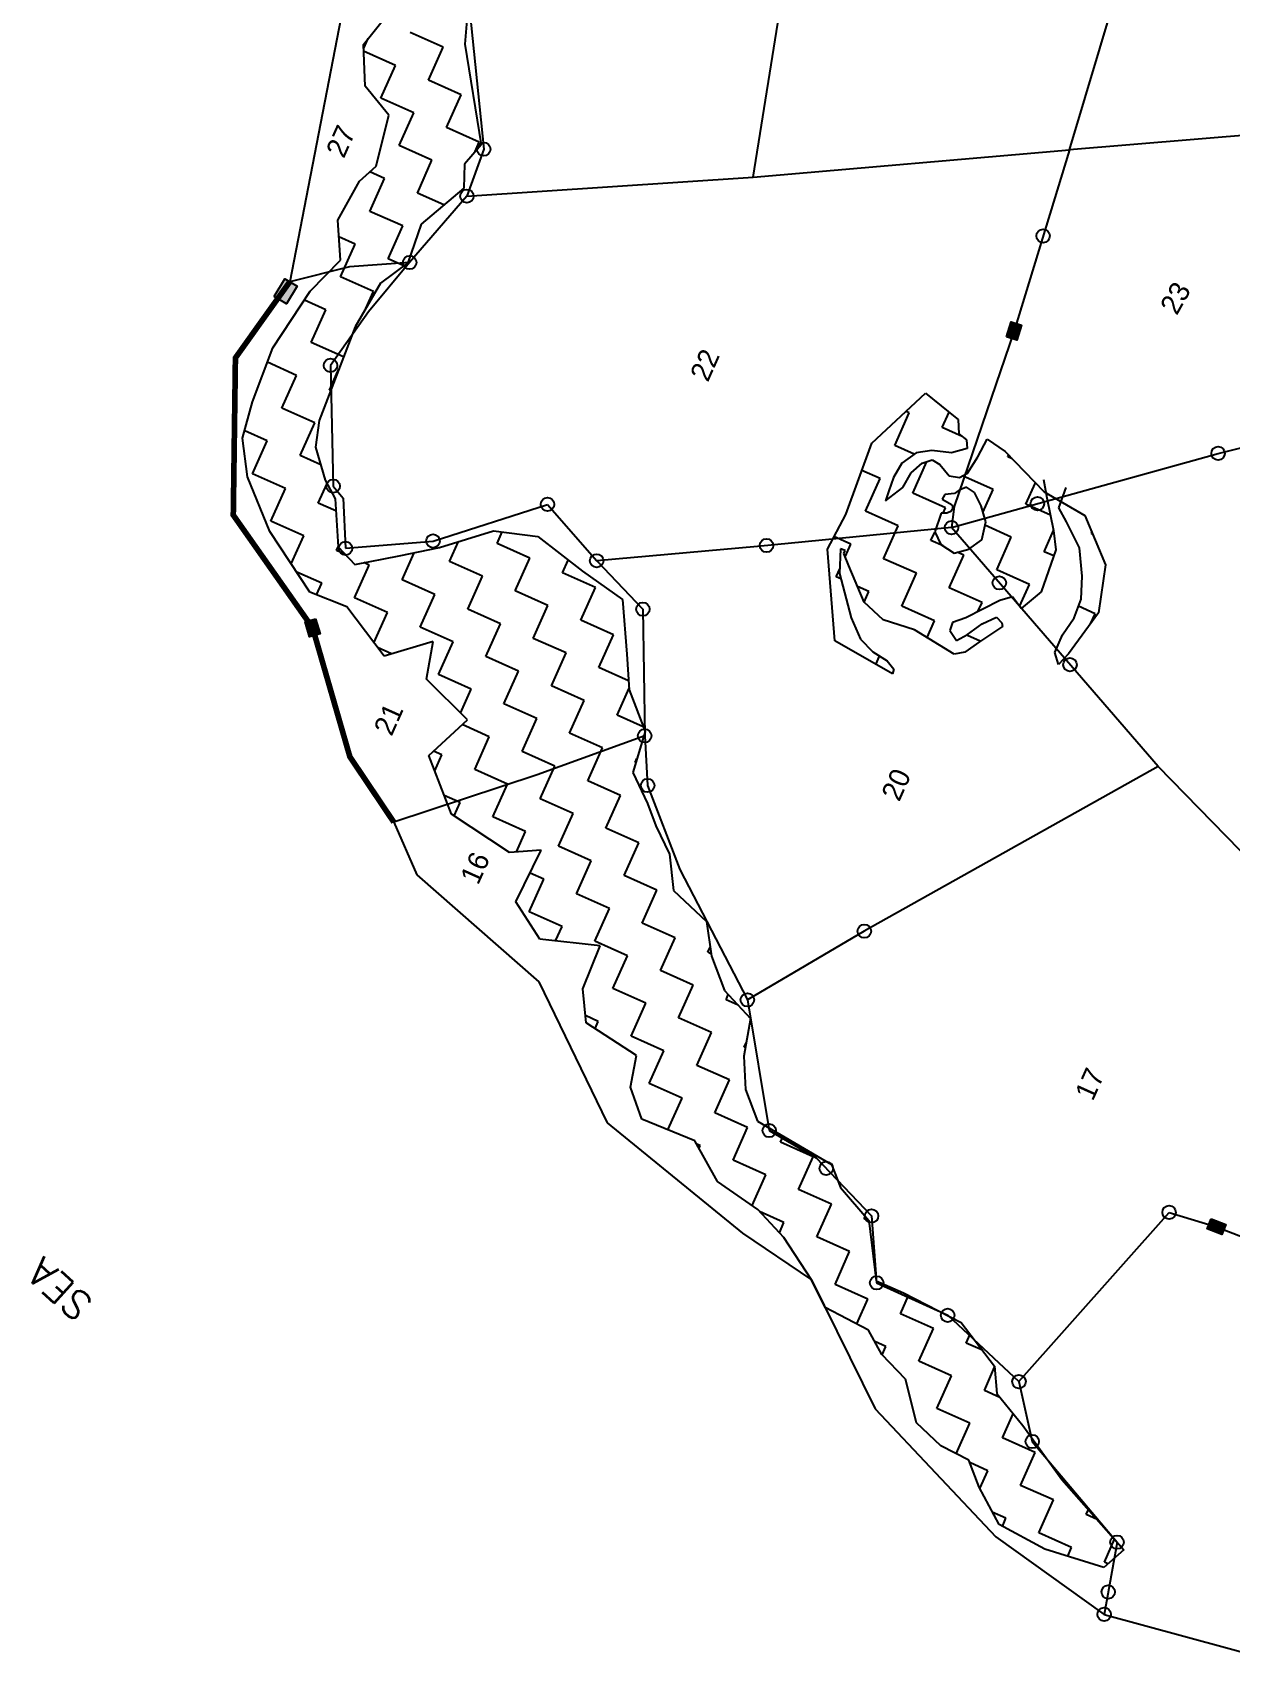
# Model space of a CAD drawing. Header units: metres. Extents: x 320480 to 323471, y 1845177 to 1849412.
# Drawn here: x 320489 to 321560, y 1846161 to 1847620 of the extents above; entities that cross this region are included whole.
import ezdxf

# ---------------------------------------------------------------- set-up
doc = ezdxf.new("R2010")
doc.units = ezdxf.units.M
doc.header["$LTSCALE"] = 0.3
for name, color, linetype in [('POLY_HATCH', 12, 'Continuous'), ('POLY_PARCEL', 6, 'Continuous'), ('SYM_STONE', 1, 'Continuous'), ('TEXT_MAPOUT', 7, 'Continuous'), ('TEXT_PARCEL', 7, 'Continuous'), ('V_BOUND_LINE', 7, 'Continuous')]:
    doc.layers.add(name, color=color, linetype=linetype)
doc.styles.get("Standard").update_dxf_attribs({"font": 'simplex.shx'})
doc.styles.add('TEXT_MAP', font='', dxfattribs={"height": 1.8})
doc.styles.get('TEXT_MAP').set_extended_font_data('Kruti Dev 050')

# ---------------------------------------------------------------- blocks, each defined once
blk = doc.blocks.new('STONESQUAREFILLED')
blk.add_hatch(color=256).paths.add_polyline_path([(0.7, -0.48), (0.7, 0.48), (-0.7, 0.48), (-0.7, -0.48)])
blk.add_lwpolyline([(-0.7, 0.48), (0.7, 0.48), (0.7, -0.48), (-0.7, -0.48)], close=True)
blk = doc.blocks.new('STONE')
blk.add_circle((0, 0), 0.851)

msp = doc.modelspace()

# ---------------------------------------------------------------- hatches: boundary and pattern name
for points in [[(321373.1, 1847358.6), (321363.8, 1847361.4), (321359.6, 1847348), (321368.9, 1847345.1)], [(321552.2, 1846545.6), (321555.7, 1846554.7), (321542.6, 1846559.8), (321539.1, 1846550.8)]]:
    msp.add_hatch(color=256).paths.add_polyline_path(points)

# ---------------------------------------------------------------- linework, layer by layer
for points in [[(321359.6, 1847348), (321363.8, 1847361.4), (321373.1, 1847358.6), (321368.9, 1847345.1)], [(321542.6, 1846559.8), (321555.7, 1846554.7), (321552.2, 1846545.6), (321539.1, 1846550.8)]]:
    msp.add_lwpolyline(points, close=True)
for centre in [(320892.4, 1847515.8), (320877.4, 1847473.8), (321392.4, 1847438.2), (320826.2, 1847414.5), (321548.8, 1847243.9), (320949.4, 1847198.3), (321387.3, 1847198.9), (320847.1, 1847165.5), (321310.5, 1847177.5), (321145.2, 1847161.5), (320993.4, 1847147.9), (321353.3, 1847128.1), (321034.7, 1847104.6), (321416.4, 1847055), (321036.3, 1846991.4), (321038.9, 1846947), (321232.6, 1846816.8), (321128.1, 1846755.4), (321147.6, 1846638.6), (321198.6, 1846604.8), (321505, 1846565.5), (321239.1, 1846562.3), (321243.6, 1846502.5), (321307.1, 1846473.5), (321370.8, 1846414.2), (321382.7, 1846360.7), (321458.5, 1846270.7), (321450.6, 1846226.2), (321447, 1846206.2)]:
    msp.add_circle(centre, 6.02)
at = {"layer": 'POLY_HATCH'}
for p, q in [((320880, 1847663.9), (320875.6, 1847609.5)), ((320784.9, 1847609.2), (320805.3, 1847634.6)), ((320786.5, 1847572.1), (320784.9, 1847609.2)), ((320875.6, 1847609.5), (320890, 1847519.5)), ((320807.7, 1847546.3), (320786.5, 1847572.1)), ((320796.3, 1847500.5), (320807.7, 1847546.3)), ((320890, 1847519.5), (320875.1, 1847502.5)), ((320781.3, 1847487.2), (320796.3, 1847500.5)), ((320875.1, 1847502.5), (320874.6, 1847480.9)), ((320762, 1847452.2), (320781.3, 1847487.2)), ((320874.6, 1847480.9), (320836.6, 1847448.8)), ((320764.3, 1847416.6), (320762, 1847452.2)), ((320836.6, 1847448.8), (320824.7, 1847414.1)), ((320737.3, 1847388.7), (320764.3, 1847416.6)), ((320824.7, 1847414.1), (320800.3, 1847396)), ((320703.9, 1847338.2), (320737.3, 1847388.7)), ((320800.3, 1847396), (320777.5, 1847357.1)), ((320777.5, 1847357.1), (320765.5, 1847326.1)), ((320685.9, 1847289.9), (320703.9, 1847338.2)), ((320765.5, 1847326.1), (320745.5, 1847273.2)), ((320676.9, 1847257.5), (320685.9, 1847289.9)), ((321239.3, 1847252.9), (321287.3, 1847297.7)), ((321287.3, 1847297.7), (321315.4, 1847275)), ((320745.5, 1847273.2), (320742.1, 1847249.3)), ((321315.4, 1847275), (321316.6, 1847274.1)), ((321316.6, 1847274.1), (321317.1, 1847261.4)), ((320681.4, 1847222.8), (320676.9, 1847257.5)), ((321317.1, 1847261.4), (321324, 1847256)), ((320742.1, 1847249.3), (320750.8, 1847220)), ((321216, 1847189.3), (321239.3, 1847252.9)), ((321279, 1847244.4), (321266, 1847235)), ((321292.8, 1847246.5), (321279, 1847244.4)), ((321310.6, 1847244.4), (321292.8, 1847246.5)), ((321324.6, 1847248.1), (321310.6, 1847244.4)), ((321324, 1847256), (321324.6, 1847248.1)), ((321334.2, 1847240.9), (321342.4, 1847256.5)), ((321342.4, 1847256.5), (321358.4, 1847245.6)), ((321358.4, 1847245.6), (321393.3, 1847209.6)), ((321266, 1847235), (321258.6, 1847222.4)), ((321274.5, 1847226.5), (321284.2, 1847235.1)), ((321284.2, 1847235.1), (321293.2, 1847238.1)), ((321293.2, 1847238.1), (321300, 1847233.8)), ((321300, 1847233.8), (321308.4, 1847223.7)), ((321324.8, 1847226.3), (321334.2, 1847240.9)), ((320701.4, 1847173.9), (320681.4, 1847222.8)), ((320750.8, 1847220), (320759.7, 1847203.3)), ((321251.6, 1847201.5), (321266.9, 1847213.5)), ((321258.6, 1847222.4), (321254.4, 1847210.3)), ((321266.9, 1847213.5), (321274.5, 1847226.5)), ((321308.4, 1847223.7), (321317.8, 1847222.4)), ((321323.9, 1847213.8), (321317.3, 1847210.9)), ((321317.8, 1847222.4), (321324.8, 1847226.3)), ((321331.1, 1847208.8), (321323.9, 1847213.8)), ((321392.7, 1847220.6), (321395.8, 1847204)), ((320759.7, 1847203.3), (320762.3, 1847160.3)), ((321254.4, 1847210.3), (321251.6, 1847201.5)), ((321304.6, 1847207.2), (321302.1, 1847203)), ((321302.1, 1847203), (321311, 1847197.9)), ((321313.1, 1847208.1), (321304.6, 1847207.2)), ((321317.3, 1847210.9), (321313.1, 1847208.1)), ((321336.9, 1847196.9), (321331.1, 1847208.8)), ((321393.3, 1847209.6), (321429.7, 1847188.3)), ((321395.8, 1847204), (321401.6, 1847175)), ((321406.5, 1847195.1), (321412.9, 1847213.4)), ((321199.6, 1847158.3), (321216, 1847189.3)), ((321301.2, 1847190.5), (321295.5, 1847173.7)), ((321306.5, 1847190.5), (321301.2, 1847190.5)), ((321310, 1847191.9), (321306.5, 1847190.5)), ((321311.8, 1847194.6), (321310, 1847191.9)), ((321311, 1847197.9), (321311.8, 1847194.6)), ((321341.1, 1847182.7), (321336.9, 1847196.9)), ((321413.2, 1847182.7), (321406.5, 1847195.1)), ((321429.7, 1847188.3), (321448.3, 1847144.2)), ((320737.1, 1847119.8), (320701.4, 1847173.9)), ((320852.9, 1847159.8), (320901.2, 1847174.6)), ((320901.2, 1847174.6), (320940.8, 1847169.7)), ((320940.8, 1847169.7), (320980.7, 1847138.5)), ((321295.5, 1847173.7), (321301, 1847162.5)), ((321337.5, 1847166.7), (321341.1, 1847182.7)), ((321401.6, 1847175), (321403.8, 1847157.6)), ((321425, 1847159.3), (321413.2, 1847182.7)), ((320762.3, 1847160.3), (320777.1, 1847144.6)), ((320816.8, 1847152.3), (320852.9, 1847159.8)), ((321206.3, 1847076.2), (321199.6, 1847158.3)), ((321211.4, 1847158.5), (321210.4, 1847136.6)), ((321215.5, 1847157.2), (321211.4, 1847158.5)), ((321214.2, 1847154.3), (321215.5, 1847157.2)), ((321301, 1847162.5), (321312.8, 1847154.8)), ((321312.8, 1847154.8), (321326.1, 1847158.3)), ((321326.1, 1847158.3), (321337.5, 1847166.7)), ((321403.8, 1847157.6), (321390.6, 1847120.1)), ((321427.3, 1847134.2), (321425, 1847159.3)), ((320777.1, 1847144.6), (320816.8, 1847152.3)), ((321218.7, 1847143.5), (321214.2, 1847154.3)), ((321232.4, 1847111), (321218.7, 1847143.5)), ((321448.3, 1847144.2), (321441.8, 1847101.2)), ((320980.7, 1847138.5), (321016.6, 1847113.3)), ((321210.4, 1847136.6), (321220.8, 1847096.8)), ((321426.3, 1847113.6), (321427.3, 1847134.2)), ((320770.2, 1847106.6), (320737.1, 1847119.8)), ((321016.6, 1847113.3), (321020.3, 1847064.5)), ((321353.8, 1847112.5), (321323.3, 1847096.8)), ((321365.1, 1847115.7), (321353.8, 1847112.5)), ((321372.8, 1847105.2), (321365.1, 1847115.7)), ((321390.6, 1847120.1), (321372.8, 1847105.2)), ((321420.1, 1847097), (321426.3, 1847113.6)), ((320803.3, 1847062.7), (320770.2, 1847106.6)), ((321220.8, 1847096.8), (321229.3, 1847077.8)), ((321249.4, 1847095.2), (321232.4, 1847111)), ((321323.3, 1847096.8), (321311.5, 1847092.7)), ((321337.9, 1847091.4), (321350.6, 1847097.5)), ((321350.6, 1847097.5), (321355.4, 1847092.5)), ((321409.7, 1847081.7), (321420.1, 1847097)), ((321441.8, 1847101.2), (321415.2, 1847064.6)), ((321277.5, 1847086.2), (321249.4, 1847095.2)), ((321313, 1847064.5), (321277.5, 1847086.2)), ((321311.5, 1847092.7), (321309, 1847085.6)), ((321309, 1847085.6), (321314.9, 1847076.5)), ((321324.9, 1847082), (321337.9, 1847091.4)), ((321356.2, 1847089.1), (321335.5, 1847075.5)), ((321355.4, 1847092.5), (321356.2, 1847089.1)), ((320847.3, 1847075.8), (320803.3, 1847062.7)), ((320841.3, 1847042.1), (320847.3, 1847075.8)), ((321257.9, 1847046.7), (321206.3, 1847076.2)), ((321229.3, 1847077.8), (321240.1, 1847066.5)), ((321314.9, 1847076.5), (321324.9, 1847082)), ((321335.5, 1847075.5), (321322.5, 1847066.1)), ((321402.8, 1847066), (321409.7, 1847081.7)), ((321020.3, 1847064.5), (321022.4, 1847032.6)), ((321240.1, 1847066.5), (321252.9, 1847058.5)), ((321252.9, 1847058.5), (321258.9, 1847051.1)), ((321322.5, 1847066.1), (321313, 1847064.5)), ((321406.3, 1847055.2), (321402.8, 1847066)), ((321415.2, 1847064.6), (321406.3, 1847055.2)), ((320877.8, 1847005.8), (320841.3, 1847042.1)), ((321258.9, 1847051.1), (321257.9, 1847046.7)), ((321022.4, 1847032.6), (321036.6, 1846995.4)), ((320843.5, 1846973.9), (320877.8, 1847005.8)), ((321036.6, 1846995.4), (321025.6, 1846958.5)), ((320863.6, 1846921.3), (320843.5, 1846973.9)), ((321025.6, 1846958.5), (321038.7, 1846930.8)), ((321038.7, 1846930.8), (321046.2, 1846911.1)), ((320915.6, 1846887.2), (320863.6, 1846921.3)), ((321046.2, 1846911.1), (321058.5, 1846885.6)), ((320943.7, 1846889.2), (320915.6, 1846887.2)), ((320921.2, 1846842.9), (320943.7, 1846889.2)), ((321058.5, 1846885.6), (321062.1, 1846853.1)), ((321062.1, 1846853.1), (321091.5, 1846825.4)), ((320942.7, 1846809.6), (320921.2, 1846842.9)), ((321091.5, 1846825.4), (321095.9, 1846794.4)), ((320996.4, 1846803.8), (320942.7, 1846809.6)), ((320981, 1846765.3), (320996.4, 1846803.8)), ((321095.9, 1846794.4), (321107.6, 1846763.8)), ((320983.9, 1846734.9), (320981, 1846765.3)), ((321107.6, 1846763.8), (321130.9, 1846738.8)), ((321028.9, 1846705.7), (320983.9, 1846734.9)), ((321130.9, 1846738.8), (321125, 1846705.1)), ((321023.5, 1846677.3), (321028.9, 1846705.7)), ((321125, 1846705.1), (321126.3, 1846675.4)), ((321033.6, 1846648.9), (321023.5, 1846677.3)), ((321126.3, 1846675.4), (321137.2, 1846647)), ((321081.2, 1846629.5), (321033.6, 1846648.9)), ((321137.2, 1846647), (321203.4, 1846608.3)), ((321101.3, 1846593.2), (321081.2, 1846629.5)), ((321203.4, 1846608.3), (321211.4, 1846587.7)), ((321137.3, 1846568.1), (321101.3, 1846593.2)), ((321211.4, 1846587.7), (321236.5, 1846558.3)), ((321160.7, 1846543.1), (321137.3, 1846568.1)), ((321236.5, 1846558.3), (321243.3, 1846504.4)), ((321185.3, 1846505.2), (321160.7, 1846543.1)), ((321197.5, 1846480.5), (321185.3, 1846505.2)), ((321243.3, 1846504.4), (321267.5, 1846493.6)), ((321267.5, 1846493.6), (321319.2, 1846466.9)), ((321236.3, 1846460.3), (321197.5, 1846480.5)), ((321248.4, 1846438.5), (321236.3, 1846460.3)), ((321319.2, 1846466.9), (321349.1, 1846428.1)), ((321269.4, 1846416.4), (321248.4, 1846438.5)), ((321349.1, 1846428.1), (321350.9, 1846403.7)), ((321279.2, 1846377.5), (321269.4, 1846416.4)), ((321350.9, 1846403.7), (321374.4, 1846375)), ((321300.9, 1846356.9), (321279.2, 1846377.5)), ((321374.4, 1846375), (321409.2, 1846326.8)), ((321326, 1846343.9), (321300.9, 1846356.9)), ((321335.2, 1846319.8), (321326, 1846343.9)), ((321409.2, 1846326.8), (321464.6, 1846263.8)), ((321353, 1846286.4), (321335.2, 1846319.8)), ((321394, 1846264.4), (321353, 1846286.4)), ((321446.7, 1846248.2), (321394, 1846264.4)), ((321464.6, 1846263.8), (321446.7, 1846248.2))]:
    msp.add_line(p, q, dxfattribs=at)
at = {"layer": 'POLY_HATCH', "linetype": 'Continuous'}
for p, q in [((320785.1, 1847605.3), (320789.2, 1847614.6)), ((320856.1, 1847606.8), (320826.8, 1847619.9)), ((320813.7, 1847590.6), (320785.1, 1847603.3)), ((320843, 1847577.5), (320856.1, 1847606.8)), ((320800.6, 1847561.3), (320813.7, 1847590.6)), ((320872.3, 1847564.4), (320843, 1847577.5)), ((320859.2, 1847535.1), (320872.3, 1847564.4)), ((320829.9, 1847548.2), (320800.6, 1847561.3)), ((320816.8, 1847518.9), (320829.9, 1847548.2)), ((320888.5, 1847522), (320859.2, 1847535.1)), ((320884.8, 1847513.6), (320888.5, 1847522)), ((320846.1, 1847505.8), (320816.8, 1847518.9)), ((320833.1, 1847476.4), (320846.1, 1847505.8)), ((320803.7, 1847489.5), (320790.6, 1847495.4)), ((320790.6, 1847460.2), (320803.7, 1847489.5)), ((320856.7, 1847465.9), (320833.1, 1847476.4)), ((320820, 1847447.1), (320790.6, 1847460.2)), ((320806.9, 1847417.8), (320820, 1847447.1)), ((320777.6, 1847430.9), (320763, 1847437.4)), ((320764.5, 1847401.6), (320777.6, 1847430.9)), ((320821.1, 1847411.4), (320806.9, 1847417.8)), ((320793.8, 1847388.5), (320764.5, 1847401.6)), ((320751.4, 1847372.3), (320732.1, 1847380.9)), ((320787, 1847373.3), (320793.8, 1847388.5)), ((320738.3, 1847342.9), (320751.4, 1847372.3)), ((320767, 1847330.1), (320738.3, 1847342.9)), ((320725.2, 1847313.6), (320699.1, 1847325.3)), ((320754.5, 1847300.5), (320762.9, 1847319.4)), ((320712.1, 1847284.3), (320725.2, 1847313.6)), ((320755.6, 1847300), (320754.5, 1847300.5)), ((320741.4, 1847271.2), (320712.1, 1847284.3)), ((321259.8, 1847250.8), (321272.8, 1847280.1)), ((321272.8, 1847280.1), (321269.9, 1847281.4)), ((321302.2, 1847267), (321308.3, 1847280.8)), ((320699, 1847255), (320678.8, 1847264)), ((320728.3, 1847241.9), (320741.4, 1847271.2)), ((321320.2, 1847259), (321302.2, 1847267)), ((320685.9, 1847225.7), (320699, 1847255)), ((321277.1, 1847243.1), (321259.8, 1847250.8)), ((320746.7, 1847233.7), (320728.3, 1847241.9)), ((321246.7, 1847221.5), (321230.4, 1847228.7)), ((321276, 1847208.4), (321288.6, 1847236.5)), ((321360.8, 1847240.8), (321361.5, 1847242.4)), ((321364.7, 1847239.1), (321360.8, 1847240.8)), ((320715.2, 1847212.6), (320685.9, 1847225.7)), ((320744.6, 1847199.5), (320752.4, 1847217)), ((321233.6, 1847192.2), (321246.7, 1847221.5)), ((321347.7, 1847211.5), (321320.3, 1847223.8)), ((321377, 1847198.4), (321385.6, 1847217.6)), ((320702.2, 1847183.3), (320715.2, 1847212.6)), ((320760.3, 1847192.4), (320744.6, 1847199.5)), ((321305.3, 1847195.3), (321276, 1847208.4)), ((321338.6, 1847191.1), (321347.7, 1847211.5)), ((321262.9, 1847179.1), (321233.6, 1847192.2)), ((321303.2, 1847190.5), (321305.3, 1847195.3)), ((321398.9, 1847188.7), (321377, 1847198.4)), ((320731.5, 1847170.2), (320702.2, 1847183.3)), ((320720.3, 1847145.2), (320731.5, 1847170.2)), ((320904.3, 1847163.4), (320908.8, 1847173.6)), ((321249.8, 1847149.7), (321262.9, 1847179.1)), ((321292.2, 1847166), (321295.6, 1847173.5)), ((321363.9, 1847169.1), (321340.4, 1847179.6)), ((321393.3, 1847156), (321401.6, 1847174.8)), ((321435.7, 1847172.3), (321436.1, 1847173.1)), ((321436.6, 1847171.8), (321435.7, 1847172.3)), ((320760.8, 1847157.1), (320762.3, 1847160.4)), ((320768.6, 1847153.6), (320760.8, 1847157.1)), ((320819.4, 1847130.9), (320830.2, 1847155.1)), ((320861.8, 1847147.1), (320869.8, 1847165)), ((320933.6, 1847150.3), (320904.3, 1847163.4)), ((321220.5, 1847162.8), (321205.5, 1847169.5)), ((321215.4, 1847151.4), (321220.5, 1847162.8)), ((321303.1, 1847161.1), (321292.2, 1847166)), ((321321.5, 1847152.9), (321315.6, 1847155.6)), ((321350.9, 1847139.8), (321363.9, 1847169.1)), ((321401.9, 1847152.2), (321393.3, 1847156)), ((320777, 1847114.7), (320790.1, 1847144)), ((320790.1, 1847144), (320785.2, 1847146.2)), ((320891.2, 1847134), (320861.8, 1847147.1)), ((320920.5, 1847120.9), (320933.6, 1847150.3)), ((320962.9, 1847137.2), (320967.9, 1847148.4)), ((321207.4, 1847133.5), (321210.6, 1847140.7)), ((321279.1, 1847136.7), (321249.8, 1847149.7)), ((321308.4, 1847123.6), (321321.5, 1847152.9)), ((320747.7, 1847127.8), (320725.3, 1847137.8)), ((320743.1, 1847117.4), (320747.7, 1847127.8)), ((320848.8, 1847117.8), (320819.4, 1847130.9)), ((320878.1, 1847104.7), (320891.2, 1847134)), ((320992.2, 1847124.1), (320962.9, 1847137.2)), ((321211.7, 1847131.6), (321207.4, 1847133.5)), ((321266, 1847107.3), (321279.1, 1847136.7)), ((321380.2, 1847126.7), (321350.9, 1847139.8)), ((321371.4, 1847107.1), (321380.2, 1847126.7)), ((320806.3, 1847101.6), (320777, 1847114.7)), ((320835.7, 1847088.5), (320848.8, 1847117.8)), ((320949.8, 1847107.9), (320920.5, 1847120.9)), ((320979.1, 1847094.8), (320992.2, 1847124.1)), ((321236.7, 1847120.4), (321226.5, 1847125)), ((321232.5, 1847110.9), (321236.7, 1847120.4)), ((321337.8, 1847110.5), (321308.4, 1847123.6)), ((320794.3, 1847074.6), (320806.3, 1847101.6)), ((320907.4, 1847091.6), (320878.1, 1847104.7)), ((320936.7, 1847078.5), (320949.8, 1847107.9)), ((321295.4, 1847094.2), (321266, 1847107.3)), ((321334.2, 1847102.4), (321337.8, 1847110.5)), ((321438.8, 1847100.5), (321423.9, 1847107.2)), ((321434.8, 1847091.6), (321438.8, 1847100.5)), ((320865, 1847075.4), (320835.7, 1847088.5)), ((320894.3, 1847062.3), (320907.4, 1847091.6)), ((321008.4, 1847081.7), (320979.1, 1847094.8)), ((321288.7, 1847079.3), (321295.4, 1847094.2)), ((321324.7, 1847081.2), (321325.1, 1847082.2)), ((320810.1, 1847064.8), (320797.5, 1847070.4)), ((320851.9, 1847046.1), (320865, 1847075.4)), ((320966, 1847065.5), (320936.7, 1847078.5)), ((320995.4, 1847052.4), (321008.4, 1847081.7)), ((321336.2, 1847076), (321324.7, 1847081.2)), ((320923.6, 1847049.2), (320894.3, 1847062.3)), ((320952.9, 1847036.1), (320966, 1847065.5)), ((321242.8, 1847055.3), (321246.1, 1847062.7)), ((320881.2, 1847033), (320851.9, 1847046.1)), ((320910.5, 1847019.9), (320923.6, 1847049.2)), ((321021.9, 1847040.5), (320995.4, 1847052.4)), ((320871.8, 1847011.8), (320881.2, 1847033)), ((320982.3, 1847023), (320952.9, 1847036.1)), ((321011.6, 1847010), (321022.3, 1847033.9)), ((320939.9, 1847006.8), (320910.5, 1847019.9)), ((320969.2, 1846993.7), (320982.3, 1847023)), ((321035, 1846999.5), (321011.6, 1847010)), ((320897.4, 1846990.6), (320873.1, 1847001.5)), ((320926.8, 1846977.5), (320939.9, 1847006.8)), ((320884.4, 1846961.3), (320897.4, 1846990.6)), ((320998.5, 1846980.6), (320969.2, 1846993.7)), ((320985.4, 1846951.3), (320998.5, 1846980.6)), ((320855, 1846974.4), (320847.6, 1846977.7)), ((320848.7, 1846960.2), (320855, 1846974.4)), ((320956.1, 1846964.4), (320926.8, 1846977.5)), ((321027.8, 1846967.5), (321029.3, 1846971)), ((321028.3, 1846967.3), (321027.8, 1846967.5)), ((320913.7, 1846948.2), (320884.4, 1846961.3)), ((320943, 1846935.1), (320956.1, 1846964.4)), ((321014.7, 1846938.2), (320985.4, 1846951.3)), ((320871.3, 1846931.9), (320857.1, 1846938.2)), ((320900.6, 1846918.9), (320913.7, 1846948.2)), ((321001.6, 1846908.9), (321014.7, 1846938.2)), ((320865.9, 1846919.8), (320871.3, 1846931.9)), ((320972.3, 1846922), (320943, 1846935.1)), ((320959.2, 1846892.7), (320972.3, 1846922)), ((320929.9, 1846905.8), (320900.6, 1846918.9)), ((321031, 1846895.8), (321001.6, 1846908.9)), ((320921.8, 1846887.6), (320929.9, 1846905.8)), ((320988.5, 1846879.6), (320959.2, 1846892.7)), ((321017.9, 1846866.5), (321031, 1846895.8)), ((320975.5, 1846850.3), (320988.5, 1846879.6)), ((320933.1, 1846834), (320946.1, 1846863.4)), ((320946.1, 1846863.4), (320933.9, 1846868.8)), ((321047.2, 1846853.4), (321017.9, 1846866.5)), ((321004.8, 1846837.2), (320975.5, 1846850.3)), ((321034.1, 1846824.1), (321047.2, 1846853.4)), ((320962.4, 1846820.9), (320933.1, 1846834)), ((320991.7, 1846807.9), (321004.8, 1846837.2)), ((320956.7, 1846808.1), (320962.4, 1846820.9)), ((321063.4, 1846811), (321034.1, 1846824.1)), ((321021, 1846794.8), (320991.7, 1846807.9)), ((321050.3, 1846781.7), (321063.4, 1846811)), ((321007.9, 1846765.5), (321021, 1846794.8)), ((321092.7, 1846797.9), (321094.7, 1846802.4)), ((321095.5, 1846796.7), (321092.7, 1846797.9)), ((321079.6, 1846768.6), (321050.3, 1846781.7)), ((321037.2, 1846752.4), (321007.9, 1846765.5)), ((321066.6, 1846739.3), (321079.6, 1846768.6)), ((321024.2, 1846723), (321037.2, 1846752.4)), ((321109, 1846755.5), (321111, 1846760.1)), ((321119.9, 1846750.6), (321109, 1846755.5)), ((320994.8, 1846736.1), (320983.3, 1846741.3)), ((320992, 1846729.7), (320994.8, 1846736.1)), ((321095.9, 1846726.2), (321066.6, 1846739.3)), ((321053.5, 1846710), (321024.2, 1846723)), ((321082.8, 1846696.9), (321095.9, 1846726.2)), ((321125.2, 1846713.1), (321127.2, 1846717.6)), ((321040.4, 1846680.6), (321053.5, 1846710)), ((321126.3, 1846712.6), (321125.2, 1846713.1)), ((321112.1, 1846683.8), (321082.8, 1846696.9)), ((321069.7, 1846667.5), (321040.4, 1846680.6)), ((321099, 1846654.5), (321112.1, 1846683.8)), ((321057.1, 1846639.3), (321069.7, 1846667.5)), ((321128.3, 1846641.4), (321099, 1846654.5)), ((321115.3, 1846612), (321128.3, 1846641.4)), ((321157.7, 1846628.3), (321160, 1846633.6)), ((321085.9, 1846625.1), (321082.8, 1846626.5)), ((321084.9, 1846622.8), (321085.9, 1846625.1)), ((321187, 1846615.2), (321157.7, 1846628.3)), ((321173.9, 1846585.9), (321187, 1846615.2)), ((321144.6, 1846599), (321115.3, 1846612)), ((321132.3, 1846571.5), (321144.6, 1846599)), ((321203.2, 1846572.8), (321173.9, 1846585.9)), ((321190.1, 1846543.5), (321203.2, 1846572.8)), ((321160.8, 1846556.5), (321139, 1846566.3)), ((321232.5, 1846559.7), (321233.5, 1846561.8)), ((321236.5, 1846557.9), (321232.5, 1846559.7)), ((321156.7, 1846547.3), (321160.8, 1846556.5)), ((321219.4, 1846530.4), (321190.1, 1846543.5)), ((321206.4, 1846501.1), (321219.4, 1846530.4)), ((321235.7, 1846488), (321206.4, 1846501.1)), ((321225.8, 1846465.8), (321235.7, 1846488)), ((321265, 1846474.9), (321272.2, 1846491.1)), ((321294.3, 1846461.8), (321265, 1846474.9)), ((321281.2, 1846432.5), (321294.3, 1846461.8)), ((321323.6, 1846448.7), (321327.1, 1846456.5)), ((321251.9, 1846445.6), (321242, 1846450)), ((321248.6, 1846438.2), (321251.9, 1846445.6)), ((321338.2, 1846442.2), (321323.6, 1846448.7)), ((321310.5, 1846419.4), (321281.2, 1846432.5)), ((321339.9, 1846406.3), (321349.1, 1846427.1)), ((321297.5, 1846390.1), (321310.5, 1846419.4)), ((321353.8, 1846400.1), (321339.9, 1846406.3)), ((321326.8, 1846377), (321297.5, 1846390.1)), ((321356.1, 1846363.9), (321365.7, 1846385.5)), ((321314.6, 1846349.8), (321326.8, 1846377)), ((321385.4, 1846350.8), (321356.1, 1846363.9)), ((321343, 1846334.6), (321326.8, 1846341.8)), ((321372.3, 1846321.5), (321385.4, 1846350.8)), ((321335.9, 1846318.6), (321343, 1846334.6)), ((321401.6, 1846308.4), (321372.3, 1846321.5)), ((321359.2, 1846292.2), (321347, 1846297.6)), ((321388.5, 1846279.1), (321401.6, 1846308.4)), ((321431, 1846295.3), (321432.9, 1846299.8)), ((321440.7, 1846290.9), (321431, 1846295.3)), ((321356, 1846284.8), (321359.2, 1846292.2)), ((321417.9, 1846266), (321388.5, 1846279.1)), ((321414.4, 1846258.2), (321417.9, 1846266)), ((321447.2, 1846252.9), (321456.3, 1846273.3)), ((321450.4, 1846251.4), (321447.2, 1846252.9))]:
    msp.add_line(p, q, dxfattribs=at)
at = {"layer": 'POLY_PARCEL'}
for p, q in [((321133.2, 1847490.6), (321202.9, 1847923.3)), ((321415.9, 1847515.1), (321475.9, 1847715.5)), ((320877, 1847666.6), (320892.4, 1847515.8)), ((321585, 1847529.1), (321415.9, 1847515.1)), ((320892.4, 1847515.8), (320877.4, 1847473.8)), ((321133.2, 1847490.6), (321415.9, 1847515.1)), ((321415.9, 1847515.1), (321366.4, 1847353.3)), ((320877.4, 1847473.8), (321133.2, 1847490.6)), ((320877.4, 1847473.8), (320826.2, 1847414.5)), ((320772.6, 1847410.6), (320719.1, 1847397.3)), ((320826.2, 1847414.5), (320772.6, 1847410.6)), ((320826.2, 1847414.5), (320789.3, 1847370.4)), ((320789.3, 1847370.4), (320755.5, 1847322.5)), ((321366.4, 1847353.3), (321312.8, 1847196.3)), ((320755.5, 1847322.5), (320757.9, 1847214.6)), ((321548.8, 1847243.9), (321702.3, 1847282.1)), ((321310.5, 1847177.5), (321548.8, 1847243.9)), ((320757.9, 1847214.6), (320766.7, 1847203.9)), ((320766.7, 1847203.9), (320768.9, 1847159)), ((320847.1, 1847165.5), (320949.4, 1847198.3)), ((320949.4, 1847198.3), (320993.4, 1847147.9)), ((321312.8, 1847196.3), (321310.5, 1847177.5)), ((321310.5, 1847177.5), (321137.2, 1847160.7)), ((321495.1, 1846964), (321310.5, 1847177.5)), ((320768.9, 1847159), (320847.1, 1847165.5)), ((321137.2, 1847160.7), (320993.4, 1847147.9)), ((320993.4, 1847147.9), (321034.7, 1847104.6)), ((321034.7, 1847104.6), (321036.3, 1846991.4)), ((321036.3, 1846991.4), (320940.2, 1846956.6)), ((321036.3, 1846991.4), (321038.9, 1846947)), ((320940.2, 1846956.6), (320812.1, 1846914.2)), ((321495.1, 1846964), (321232.6, 1846816.8)), ((321629.6, 1846826), (321495.1, 1846964)), ((321038.9, 1846947), (321067.8, 1846871.8)), ((321067.8, 1846871.8), (321128.1, 1846755.4)), ((321232.6, 1846816.8), (321128.1, 1846755.4)), ((321128.1, 1846755.4), (321147.6, 1846638.6)), ((321147.6, 1846638.6), (321189.7, 1846614.2)), ((321189.7, 1846614.2), (321239.1, 1846562.3)), ((321239.1, 1846562.3), (321243.6, 1846502.5)), ((321370.8, 1846414.2), (321505, 1846565.5)), ((321505, 1846565.5), (321547.4, 1846552.7)), ((321547.4, 1846552.7), (321628.2, 1846521)), ((321243.6, 1846502.5), (321307.1, 1846473.5)), ((321307.1, 1846473.5), (321370.8, 1846414.2)), ((321370.8, 1846414.2), (321382.7, 1846360.7)), ((321382.7, 1846360.7), (321458.5, 1846270.7)), ((321458.5, 1846270.7), (321447, 1846206.2))]:
    msp.add_line(p, q, dxfattribs=at)
at = {"layer": 'V_BOUND_LINE'}
for p, q in [((320773.8, 1847680.4), (320719.1, 1847397.3)), ((320812.1, 1846914.2), (320832.7, 1846867.1)), ((320832.7, 1846867.1), (320941.6, 1846771.6)), ((320941.6, 1846771.6), (321002.7, 1846645.5)), ((321002.7, 1846645.5), (321123.6, 1846546.9)), ((321123.6, 1846546.9), (321185.3, 1846505.2)), ((321185.3, 1846505.2), (321242.2, 1846389.8)), ((321242.2, 1846389.8), (321350.2, 1846275.5)), ((321350.2, 1846275.5), (321447, 1846206.2)), ((321447, 1846206.2), (321614.4, 1846160.6))]:
    msp.add_line(p, q, dxfattribs=at)
at = {"layer": 'V_BOUND_LINE', "const_width": 5.06}
msp.add_lwpolyline([(320719.1, 1847397.3), (320670.5, 1847329.2), (320668.6, 1847188.7), (320739.5, 1847087.9), (320772.8, 1846972.7), (320812.1, 1846914.2)], dxfattribs=at)

# ---------------------------------------------------------------- block references
at = {"layer": 'SYM_STONE'}
for name, p, xscale, yscale, zscale, rotation in [('STONESQUAREFILLED', (320715.4, 1847388.8), 13.14677541328477, 13.14677541328477, 13.14677541328477, 58.73347197687097), ('STONE', (320755.5, 1847322.5), 7.079032914845646, 7.079032914845646, 7.079032914845646, 65.9426675967776), ('STONE', (320757.9, 1847214.6), 7.079032914845646, 7.079032914845646, 7.079032914845646, 65.9426675967776), ('STONE', (320768.9, 1847159), 7.079032914845646, 7.079032914845646, 7.079032914845646, 65.9426675967776), ('STONESQUAREFILLED', (320739.5, 1847087.9), 10.11290416406521, 10.11290416406521, 10.11290416406521, 286.1018644097097)]:
    msp.add_blockref(name, p, dxfattribs=dict(at, xscale=xscale, yscale=yscale, zscale=zscale, rotation=rotation))

# ---------------------------------------------------------------- texts
at = {"layer": 'TEXT_MAPOUT'}
msp.add_text('SEA', height=25.28, rotation=137.4955, dxfattribs=at).set_placement((320544.7, 1846485.4))
at = {"layer": 'TEXT_PARCEL', "style": 'TEXT_MAP'}
for s, rotation, p in [('27', 65.9427, (320767.4, 1847506.8)), ('23', 60.7518, (321511.9, 1847366.5)), ('22', 65.9427, (321092.8, 1847306.8)), ('21', 65.9427, (320810.1, 1846990.3)), ('20', 65.9427, (321263.8, 1846931.8)), ('16', 65.9427, (320887.4, 1846857.3)), ('17', 65.9427, (321436.8, 1846664.2))]:
    msp.add_text(s, height=18.2, rotation=rotation, dxfattribs=at).set_placement(p)

doc.saveas('drawing.dxf')
